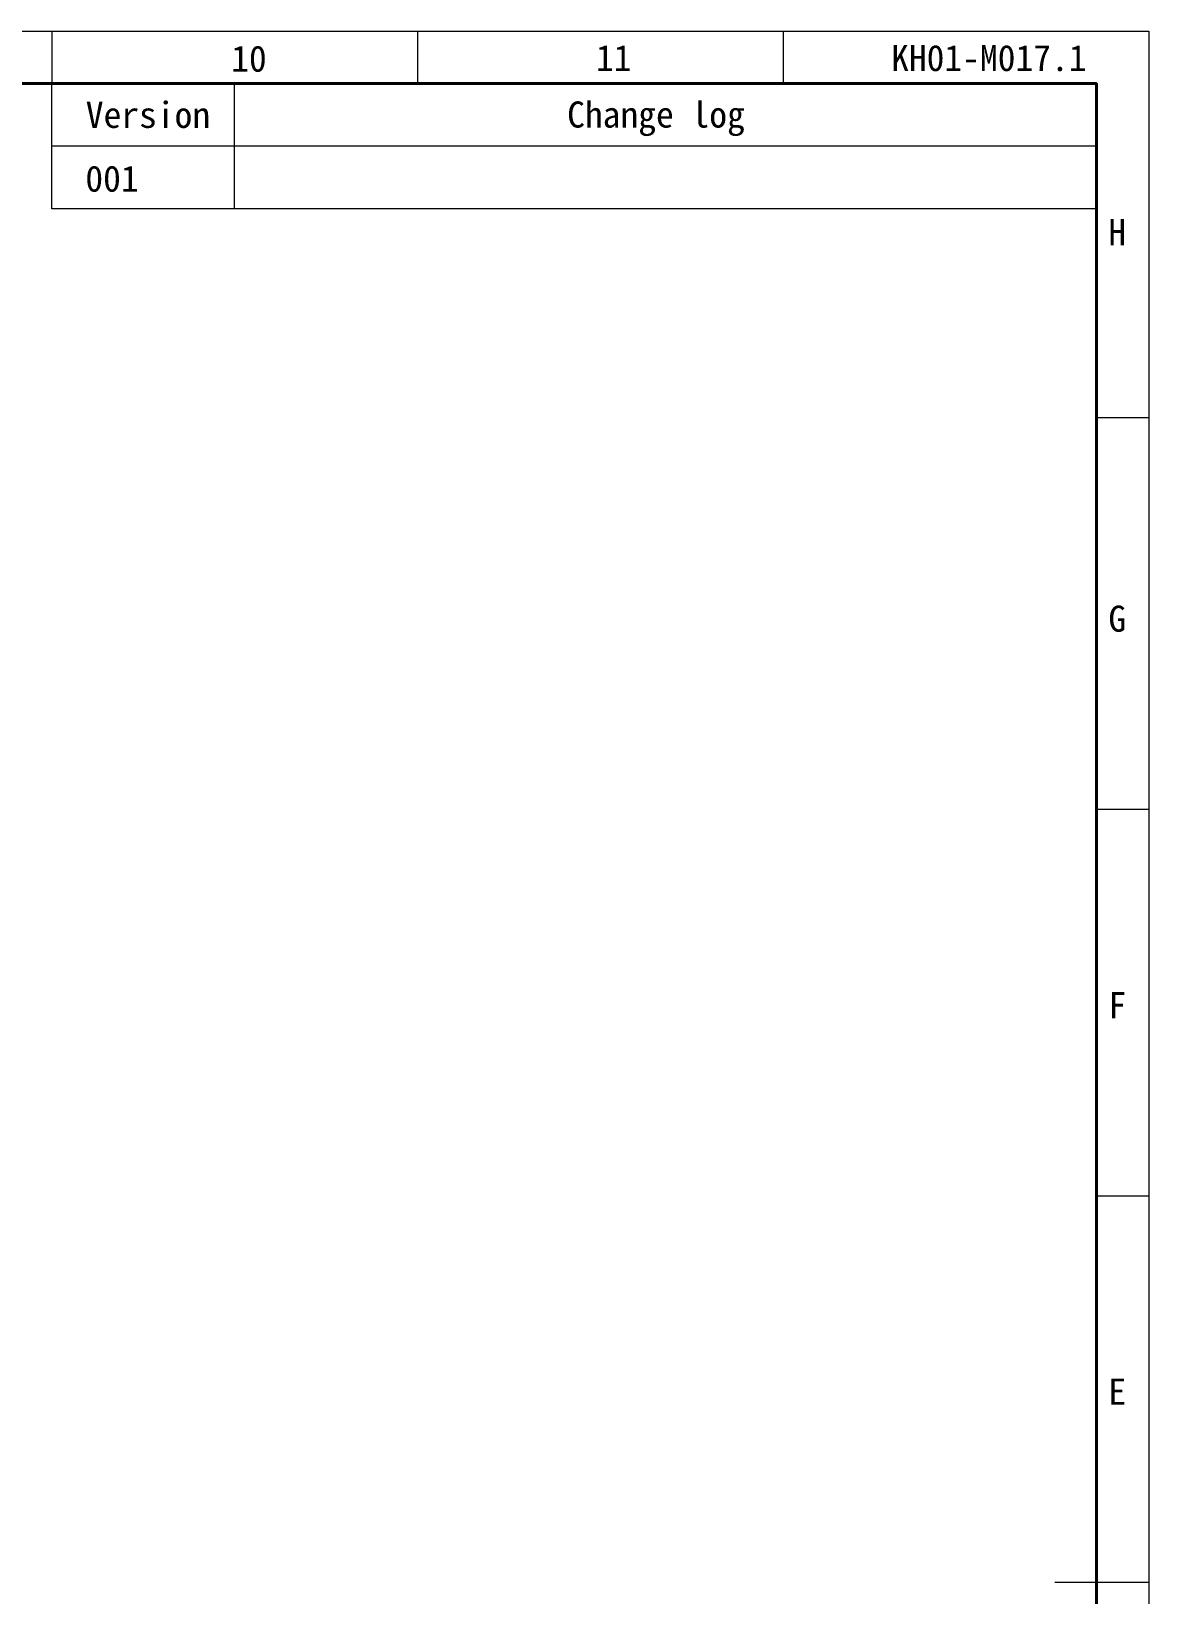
# Model space of a CAD drawing. Header units: millimetres. Extents: x 32496 to 166256, y 3504 to 23939.
# Drawn here: x 54035 to 61395, y 13641 to 23939 of the extents above; entities that cross this region are included whole.
import ezdxf
from ezdxf.enums import TextEntityAlignment as Align

# ---------------------------------------------------------------- set-up
doc = ezdxf.new("R2010")
doc.units = ezdxf.units.MM
doc.layers.get('0').update_dxf_attribs({"lineweight": 35})
doc.layers.add('FORM', color=7, linetype='Continuous', lineweight=18)
doc.styles.add('KEHUA', font='仿宋_GB2312.ttf')

# ---------------------------------------------------------------- blocks, each defined once
blk = doc.blocks.new('KH01-M017S_1_46')
at = {"layer": 'FORM', "color": 4}
for p, q in [((315, 297), (315, 292)), ((350, 297), (350, 292)), ((385, 297), (385, 292)), ((420, 260), (415, 260)), ((420, 222.5), (415, 222.5)), ((420, 185.5), (415, 185.5)), ((420, 148.5), (411, 148.5))]:
    blk.add_line(p, q, dxfattribs=at)
at = {"layer": 'FORM', "color": 8}
for p, q in [((315, 280), (315, 292)), ((332.5, 280), (332.5, 292)), ((415, 286), (315, 286)), ((415, 280), (315, 280))]:
    blk.add_line(p, q, dxfattribs=at)
at = {"layer": 'FORM', "color": 6}
blk.add_lwpolyline([(0, 297), (420, 297), (420, 0), (0, 0)], close=True, dxfattribs=at)
at = {"layer": 'FORM', "color": 8, "lineweight": 40}
blk.add_lwpolyline([(5, 5), (415, 5), (415, 292), (5, 292)], close=True, dxfattribs=at)
at = {"layer": 'FORM', "color": 4, "style": 'KEHUA'}
for s, p in [('10', (332.17, 293.13)), ('11', (367.09, 293.19)), ('KH01-M017.1', (395.34, 293.19)), ('H', (416.14, 276.52)), ('G', (416.14, 239.52)), ('F', (416.14, 202.52)), ('E', (416.14, 165.52))]:
    blk.add_text(s, height=2.5, dxfattribs=at).set_placement(p)
at = {"layer": 'FORM', "color": 8, "style": 'KEHUA'}
for s, p in [('Version', (318.25, 289)), ('001', (318.21, 282.89))]:
    blk.add_text(s, height=2.5, dxfattribs=at).set_placement(p, align=Align.MIDDLE_LEFT)
blk.add_text('Change log', height=2.5, dxfattribs=at).set_placement((364.33, 287.78))
at = {"layer": 'FORM', "color": 4, "style": 'KEHUA'}
for tag, p in [('设计者', (369.07, 43.93)), ('工程名称', (299.91, 37.59)), ('审核者', (369.07, 37.93)), ('标准化', (369.07, 31.93)), ('批准者', (369.07, 25.93))]:
    blk.add_attdef(tag, text='', height=2.5, dxfattribs=at).set_placement(p, align=Align.MIDDLE_LEFT)
for tag, p in [('图纸名称', (299.91, 30.82)), ('产品型号', (299.91, 24.82)), ('版本', (299.91, 18.64)), ('页码', (299.91, 12.64))]:
    blk.add_attdef(tag, p, '', height=2.5, dxfattribs=at)

msp = doc.modelspace()

# ---------------------------------------------------------------- block references
at = {"xscale": 68.80575516545142, "yscale": 68.80575516545137, "zscale": 68.80575516545137}
msp.add_blockref('KH01-M017S_1_46', (32496.176, 3503.76), dxfattribs=at)

doc.saveas('drawing.dxf')
